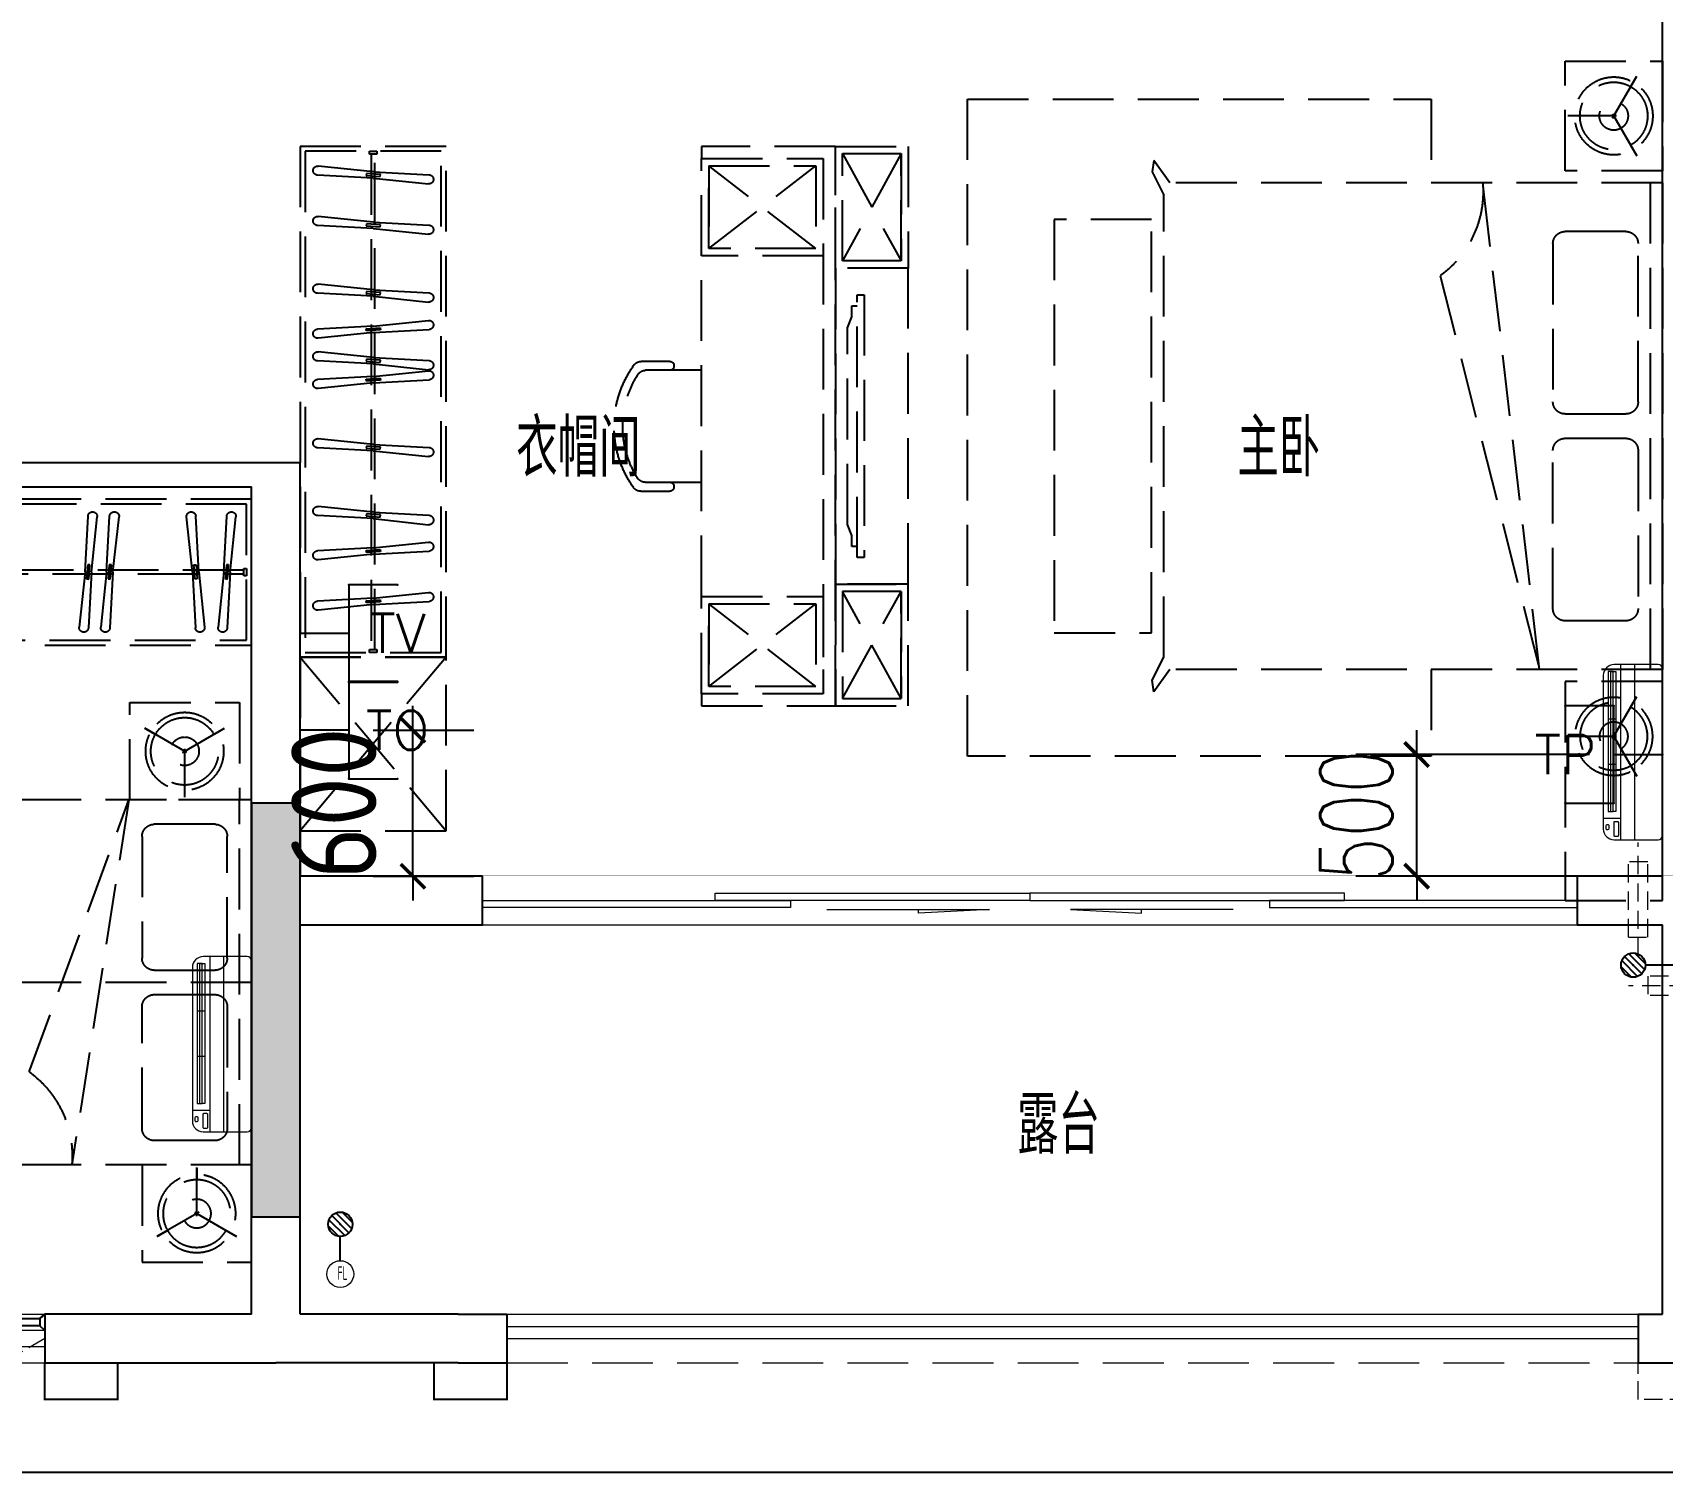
# Model space of a CAD drawing. Extents: x 3753737 to 4713801, y -857380 to 24339.
# Drawn here: x 4677149 to 4683849, y -768810 to -762892 of the extents above; entities that cross this region are included whole.
import ezdxf
from ezdxf.enums import TextEntityAlignment as Align

# ---------------------------------------------------------------- set-up
doc = ezdxf.new("R2010")
doc.units = 0
doc.header["$LTSCALE"] = 1000
doc.header["$MEASUREMENT"] = 0
for name, pattern in [('A户型$0$DASH', [0.35, 0.25, -0.1]), ('DASH', [0.35, 0.25, -0.1]), ('HIDDEN', [0.375, 0.25, -0.125])]:
    doc.linetypes.add(name, pattern=pattern)
doc.layers.get('0').update_dxf_attribs({"linetype": 'CONTINUOUS'})
doc.layers.get('Defpoints').update_dxf_attribs({"linetype": 'CONTINUOUS'})
for name, color, linetype in [('!!电气', 1, 'CONTINUOUS'), ('3-栏杆1', 252, 'CONTINUOUS'), ('5fur', 175, 'CONTINUOUS'), ('COLU', 7, 'CONTINUOUS'), ('EQUIP-通讯', 3, 'CONTINUOUS'), ('LVTRY', 252, 'CONTINUOUS'), ('S-砼墙填充', 251, 'CONTINUOUS'), ('VPIPE-凝结', 150, 'CONTINUOUS'), ('WALL', 252, 'CONTINUOUS'), ('看线', 185, 'CONTINUOUS')]:
    doc.layers.add(name, color=color, linetype=linetype)
for name, color, linetype, lineweight in [('PUB_TEXT', 7, 'CONTINUOUS', 20), ('VPIPE-废水', 31, 'TG_F', 18), ('WINDOW', 146, 'CONTINUOUS', 20), ('平面-栏杆', 56, 'CONTINUOUS', 15), ('平面-看线', 252, 'CONTINUOUS', 15), ('平面-空调室内机', 176, 'CONTINUOUS', 9), ('平面-空调预留孔', 252, 'CONTINUOUS', 15)]:
    doc.layers.add(name, color=color, linetype=linetype, lineweight=lineweight)
doc.styles.add('_TCH_DIM_T3', font='SIMPLEX.shx', dxfattribs={"width": 0.7058823529411765, "bigfont": 'GBCBIG.shx'})
doc.styles.add('_TEL_DIM', font='SIMPLEX', dxfattribs={"width": 0.8, "height": 3.5, "bigfont": 'HZTXT'})
doc.styles.get("Standard").update_dxf_attribs({"font": 'gbenor.shx', "bigfont": 'gbcbig.shx'})
doc.styles.add('TG_LINETYPE', font='SIMPLEX', dxfattribs={"width": 0.8, "height": 3, "bigfont": 'HZTXT'})
doc.linetypes.add('TG_F', pattern='A,2,-0.3,["F",TG_LINETYPE,S=0.1,R=0,X=-0.23,Y=-0.15],0', length=2.3)
doc.dimstyles.new('_TCH_ARCH&&100', dxfattribs={"dimtxt": 297.5, "dimasz": 100, "dimexe": 250, "dimexo": 300, "dimgap": 100, "dimtad": 1, "dimdec": 0, "dimzin": 0, "dimdsep": 46, "dimtxsty": '_TCH_DIM_T3', "dimblk": 'ARCHTICK', "dimcen": 0.09, "dimclrt": 7, "dimazin": 2, "dimtfac": 1, "dimtdec": 0, "dimtix": 1, "dimtmove": 2, "dimatfit": 3, "dimfxl": 1, "dimtolj": 1, "dimtzin": 0, "dimarcsym": 0})
doc.dimstyles.get("Standard").update_dxf_attribs({"dimscale": 100, "dimtxt": 3.5, "dimasz": 1, "dimexe": 2.5, "dimexo": 3, "dimgap": 1.5, "dimtad": 1, "dimdec": 0, "dimzin": 0, "dimdsep": 46, "dimtxsty": 'Standard', "dimblk": 'ARCHTICK', "dimcen": 0.09, "dimadec": 0, "dimazin": 0, "dimtfac": 1, "dimtdec": 0, "dimtix": 1, "dimtmove": 2, "dimatfit": 3, "dimfxl": 1, "dimtolj": 1, "dimtzin": 0, "dimarcsym": 0})

# ---------------------------------------------------------------- blocks, each defined once
blk = doc.blocks.new('dfgdfgsf')
at = {"layer": '5fur', "color": 252, "linetype": 'A户型$0$DASH'}
for p, q in [((2079791.574986166, -1251962.197855677), (2079391.574986166, -1251962.197855677)), ((2079391.574986166, -1251962.197855677), (2079391.574986166, -1252412.198233496)), ((2079791.574986166, -1252412.198233496), (2079791.574986166, -1251962.197855677)), ((2079596.914297045, -1252196.446191215), (2079497.06584026, -1252023.503591006)), ((2079522.163945114, -1252066.974783786), (2079497.06584026, -1252023.503591005)), ((2079596.914297045, -1252177.950275777), (2079497.06584026, -1252350.892875987)), ((2079580.896364409, -1252187.198233496), (2079780.59327798, -1252187.198233496)), ((2079730.397068272, -1252187.198233496), (2079780.59327798, -1252187.198233496)), ((2079522.163945113, -1252307.421683206), (2079497.06584026, -1252350.892875986)), ((2082791.57267557, -1252312.190617714), (2083341.57267557, -1252312.190617714)), ((2082791.57267557, -1254612.205849276), (2082791.57267557, -1252312.190617714)), ((2083341.57267557, -1252362.190617714), (2082841.57267557, -1252362.190617714)), ((2082841.57267557, -1252362.190617714), (2082841.57267557, -1254562.205849276)), ((2083341.57267557, -1252312.190617714), (2083341.57267557, -1252362.190617714)), ((2084706.563396991, -1252332.190617714), (2084676.563396991, -1252332.190617714)), ((2084676.563396991, -1252332.190617714), (2084676.563396991, -1252344.190617714)), ((2084676.563396991, -1252344.190617714), (2084706.563396991, -1252344.190617714)), ((2084699.063396991, -1252344.190617714), (2084699.06339699, -1254380.205847252)), ((2084706.563396991, -1252344.190617714), (2084706.563396991, -1252332.190617714)), ((2079391.574986166, -1252412.198233496), (2079791.574986166, -1252412.198233496)), ((2081416.409893243, -1252462.198233495), (2081481.916831707, -1252370.539244226)), ((2081416.409893243, -1252462.198233495), (2081481.916831707, -1252370.539244226)), ((2081489.156058949, -1252417.568189937), (2081441.574986167, -1252512.677710922)), ((2081489.156058949, -1252417.568189937), (2081441.574986167, -1252512.677710922)), ((2081481.916831707, -1252370.539244226), (2081489.156058949, -1252417.568189937)), ((2081481.916831707, -1252370.539244226), (2081489.156058949, -1252417.568189937)), ((2084690.023889797, -1252416.895051592), (2084461.077751995, -1252429.146158847)), ((2084690.023889797, -1252416.895051592), (2084918.057481751, -1252393.081093844)), ((2084692.077145038, -1252442.911808392), (2084921.023282839, -1252430.660701137)), ((2079391.574986167, -1252462.198233495), (2081416.409893243, -1252462.198233495)), ((2079391.574986167, -1252462.198233494), (2079391.574986167, -1254462.198233495)), ((2079391.574986167, -1252462.198233495), (2081416.409893243, -1252462.198233495)), ((2079441.574986167, -1252462.198233494), (2079441.574986167, -1254462.198233495)), ((2079896.268506756, -1254462.198233495), (2080130.248399078, -1252462.198233495)), ((2084692.077145038, -1252442.911808392), (2084464.043553083, -1252466.725766141)), ((2081441.574986167, -1254411.718756068), (2081441.574986167, -1252512.677710922)), ((2081441.574986167, -1254411.718756068), (2081441.574986167, -1252512.677710922)), ((2084690.023889797, -1252623.725833804), (2084461.077751995, -1252635.97694106)), ((2084690.023889797, -1252623.725833804), (2084918.057481751, -1252599.911876056)), ((2084692.077145038, -1252649.742590605), (2084464.043553083, -1252673.556548353)), ((2084692.077145038, -1252649.742590605), (2084921.023282839, -1252637.491483349)), ((2083341.57267557, -1254162.205849277), (2083341.57267557, -1252762.190617714)), ((2080305.009175737, -1252844.22595617), (2079896.268506756, -1254462.198233495)), ((2084690.023889797, -1252902.511005263), (2084918.057481751, -1252878.697047515)), ((2084690.023889797, -1252902.511005263), (2084461.077751995, -1252914.762112519)), ((2084691.970106725, -1252928.527452378), (2084463.93651477, -1252952.341410126)), ((2084692.077145038, -1252928.527762064), (2084921.023282839, -1252916.276654808)), ((2084692.077145038, -1253051.219755511), (2084464.043553083, -1253027.405797763)), ((2084690.023889797, -1253077.236512312), (2084461.077751995, -1253064.985405056)), ((2084690.023889797, -1253077.236512312), (2084918.057481751, -1253101.05047006)), ((2084692.077145038, -1253051.219755511), (2084921.023282839, -1253063.470862767)), ((2084690.023889797, -1253180.597609378), (2084918.057481751, -1253156.78365163)), ((2083341.57267557, -1253232.668798745), (2083571.757388253, -1253232.668798745)), ((2083455.133996689, -1253212.428798745), (2083455.133996689, -1253216.108798745)), ((2083471.693996689, -1253195.868798745), (2083589.765732341, -1253195.868798745)), ((2084690.023889797, -1253180.597609378), (2084461.077751995, -1253192.848716634)), ((2084692.077145038, -1253206.614366179), (2084464.043553083, -1253230.428323927)), ((2084692.077145038, -1253258.050537724), (2084464.043553083, -1253234.236579976)), ((2084692.077145038, -1253206.614366179), (2084921.023282839, -1253194.363258923)), ((2084690.023889797, -1253284.067294524), (2084461.077751995, -1253271.816187269)), ((2084690.023889797, -1253284.067294524), (2084918.057481751, -1253307.881252272)), ((2084692.077145038, -1253258.050537724), (2084921.023282839, -1253270.301644979)), ((2084690.023889797, -1253537.44362119), (2084461.077751995, -1253549.694728446)), ((2084692.077145038, -1253563.460377991), (2084464.043553083, -1253587.274335739)), ((2084690.023889797, -1253537.44362119), (2084917.583450399, -1253513.679167388)), ((2084692.077145038, -1253563.460377991), (2084921.023282839, -1253551.209270735)), ((2083573.720473101, -1253692.668798745), (2083341.57267557, -1253692.668798745)), ((2083455.133996689, -1253709.228798745), (2083455.133996689, -1253712.908798745)), ((2083591.613763072, -1253729.978880583), (2083471.693996689, -1253729.978880583)), ((2084690.023889797, -1253816.228792649), (2084461.077751995, -1253828.479899905)), ((2084690.023889797, -1253816.228792649), (2084918.057481751, -1253792.414834901)), ((2084692.077145038, -1253842.24554945), (2084921.023282839, -1253829.994442194)), ((2085279.320059724, -1254062.702910487), (2085255.506101976, -1253834.669318532)), ((2085305.336816525, -1254060.649655245), (2085293.085709269, -1253831.703517444)), ((2085408.697913592, -1254060.649655245), (2085420.949020847, -1253831.703517444)), ((2085434.714670392, -1254062.702910487), (2085458.52862814, -1253834.669318532)), ((2085761.529177789, -1254062.596194317), (2085735.720930516, -1253834.669318532)), ((2085787.551645065, -1254060.649655245), (2085775.300537809, -1253831.703517444)), ((2085850.034887904, -1254062.702910487), (2085826.220930156, -1253834.669318532)), ((2085876.051644705, -1254060.649655245), (2085863.800537449, -1253831.703517444)), ((2084691.970428869, -1253842.251259925), (2084464.043553083, -1253868.059507198)), ((2084692.077145038, -1253962.23498511), (2084464.043553083, -1253938.421027362)), ((2084692.077145038, -1253962.23498511), (2084921.023282839, -1253974.486092366)), ((2084690.023889797, -1253988.251741911), (2084461.077751995, -1253976.000634655)), ((2084690.023889797, -1253988.251741911), (2084918.057481751, -1254012.065699659)), ((2085223.574590463, -1254047.189162439), (2085211.574590463, -1254047.189162439)), ((2085211.574590463, -1254047.189162439), (2085211.574590463, -1254077.189162439)), ((2085211.574590463, -1254077.189162439), (2085223.574590463, -1254077.189162439)), ((2085223.574590463, -1254077.189162439), (2085223.574590463, -1254047.189162439)), ((2087059.574593433, -1254069.689162439), (2085223.574590463, -1254069.689162439)), ((2085279.320059724, -1254062.702910487), (2085291.57116698, -1254291.649048288)), ((2085305.336327052, -1254060.640508084), (2085329.144762263, -1254288.683721677)), ((2085408.697913592, -1254060.649655245), (2085384.883955844, -1254288.6832472)), ((2085434.714670392, -1254062.702910487), (2085422.463563137, -1254291.649048288)), ((2085761.534888264, -1254062.702910487), (2085773.78599552, -1254291.649048288)), ((2085787.551645065, -1254060.649655245), (2085811.365602813, -1254288.6832472)), ((2085850.034887904, -1254062.702910487), (2085862.28599516, -1254291.649048288)), ((2085876.051644705, -1254060.649655245), (2085899.865602453, -1254288.6832472)), ((2084692.077145038, -1254169.065767323), (2084464.043553083, -1254145.251809575)), ((2084692.077145038, -1254169.065767323), (2084921.023282839, -1254181.316874578)), ((2084690.023889797, -1254195.082524123), (2084461.077751995, -1254182.831416868)), ((2084690.023889797, -1254195.082524123), (2084918.057481751, -1254218.896481871)), ((2081489.156058949, -1254506.828277053), (2081441.574986167, -1254411.718756068)), ((2081489.156058949, -1254506.828277053), (2081441.574986167, -1254411.718756068)), ((2084391.563396981, -1254412.205847252), (2084991.564100249, -1255125.051658737)), ((2084391.565238085, -1255125.051658737), (2084391.563396981, -1254412.205847252)), ((2084991.563396992, -1254412.205847252), (2084391.565238085, -1255125.051658737)), ((2084391.565238083, -1254412.205847252), (2084991.564100248, -1254412.205847252)), ((2084706.56339699, -1254380.205847252), (2084676.56339699, -1254380.205847252)), ((2084676.56339699, -1254380.205847252), (2084676.56339699, -1254392.205847252)), ((2084676.56339699, -1254392.205847252), (2084706.56339699, -1254392.205847252)), ((2084706.56339699, -1254392.205847252), (2084706.56339699, -1254380.205847252)), ((2084991.563396992, -1254412.205847252), (2084991.564100249, -1255125.051658737)), ((2079391.574986167, -1254462.198233495), (2081416.409893243, -1254462.198233495)), ((2081416.409893243, -1254462.198233495), (2081481.916831707, -1254553.857222764)), ((2081416.409893243, -1254462.198233495), (2081481.916831707, -1254553.857222764)), ((2081481.916831707, -1254553.857222764), (2081489.156058949, -1254506.828277053)), ((2081481.916831707, -1254553.857222764), (2081489.156058949, -1254506.828277053)), ((2079391.574986166, -1254512.198233494), (2079791.574986166, -1254512.198233494)), ((2079391.574986166, -1255412.198989133), (2079391.574986166, -1254512.198233494)), ((2079596.914297045, -1254746.446191213), (2079497.06584026, -1254573.503591003)), ((2079522.163945113, -1254616.974783784), (2079497.06584026, -1254573.503591004)), ((2079791.574986166, -1254512.198233494), (2079791.574986166, -1255412.198989133)), ((2082841.57267557, -1254562.205849276), (2083341.57267557, -1254562.205849276)), ((2083341.57267557, -1254562.205849276), (2083341.57267557, -1254612.205849276)), ((2083341.57267557, -1254612.205849276), (2082791.57267557, -1254612.205849276)), ((2085241.466386358, -1254598.492976889), (2085241.466386358, -1254998.492976889)), ((2085691.466386358, -1254598.492976889), (2085241.466386358, -1254598.492976889)), ((2085691.466386358, -1254998.492976889), (2085691.466386358, -1254598.492976889)), ((2085475.714344077, -1254803.832287767), (2085302.771743867, -1254703.983830982)), ((2085457.218428639, -1254803.832287767), (2085630.161028848, -1254703.983830982)), ((2079596.914297045, -1254727.950275775), (2079497.06584026, -1254900.892875984)), ((2079580.896364409, -1254737.198233494), (2079780.59327798, -1254737.198233494)), ((2079730.397068272, -1254737.198233494), (2079780.59327798, -1254737.198233494)), ((2085466.466386358, -1254787.814355132), (2085466.466386358, -1254987.511268702)), ((2079522.163945114, -1254857.421683204), (2079497.06584026, -1254900.892875985)), ((2085191.564099533, -1254998.492976889), (2087216.39900661, -1254998.492976889)), ((2085191.564099533, -1256498.49297689), (2085191.564099533, -1254998.492976889)), ((2085241.466386358, -1254998.492976889), (2085691.466386358, -1254998.492976889)), ((2085241.564099533, -1256498.49297689), (2085241.564099533, -1254998.492976889)), ((2086104.998289104, -1256116.465254213), (2085696.257620123, -1254998.492976889)), ((2085696.257620123, -1254998.492976889), (2085930.237512444, -1256498.492976889)), ((2084991.564100249, -1255125.051658737), (2084391.565238085, -1255125.051658737)), ((2079791.574986166, -1255412.198989133), (2079391.574986166, -1255412.198989133)), ((2085191.564099533, -1255748.49297689), (2088191.564294286, -1255748.49297689)), ((2085191.564099533, -1256898.49297689), (2085191.564099533, -1256498.49297689)), ((2085191.564099533, -1256498.49297689), (2085641.564099533, -1256498.49297689)), ((2085191.564099533, -1256498.492976889), (2087216.39900661, -1256498.492976888)), ((2085191.564099533, -1256498.492976889), (2087216.39900661, -1256498.492976888)), ((2085416.564099533, -1256709.171598647), (2085416.564099533, -1256509.474685076)), ((2085641.564099533, -1256498.49297689), (2085641.564099533, -1256898.49297689)), ((2085425.812057252, -1256693.153666011), (2085252.869457043, -1256793.002122797)), ((2085407.316141815, -1256693.153666011), (2085580.258742023, -1256793.002122796)), ((2085641.564099533, -1256898.49297689), (2085191.564099533, -1256898.49297689))]:
    blk.add_line(p, q, dxfattribs=at)
at = {"layer": '5fur', "color": 252, "linetype": 'A户型$0$DASH', "extrusion": (-0.677281067979516, 0.735724374311825, 0)}
for p, q in [((2082673.296959631, -1252922.198110866), (2082673.296570906, -1254002.198110866)), ((2082701.879161752, -1252922.19817148), (2082673.296959631, -1252922.198110866)), ((2082701.87877346, -1254002.198171266), (2082701.879161752, -1252922.19817148)), ((2082723.472862098, -1252967.4470765), (2082701.879096383, -1252967.447039566)), ((2082723.472797589, -1253012.69594571), (2082723.472862098, -1252967.4470765)), ((2082741.572280606, -1253057.944839785), (2082723.472797589, -1253012.69594571)), ((2082741.572280641, -1253866.451627205), (2082741.572280606, -1253057.944839785)), ((2082723.472668614, -1253911.700470575), (2082741.572280641, -1253866.451627205)), ((2082701.878837969, -1253956.949301839), (2082723.472603684, -1253956.949339139)), ((2082723.472603684, -1253956.949339139), (2082723.472668614, -1253911.700470575)), ((2082673.296570906, -1254002.198110866), (2082701.87877346, -1254002.198171266))]:
    blk.add_line(p, q, dxfattribs=at)
at = {"layer": '5fur', "color": 252, "linetype": 'A户型$0$DASH'}
for points in [[(2080342.086450996, -1254462.198233495), (2080342.086450996, -1254818.074825129), (2082247.586450996, -1254818.074825129), (2082247.586450996, -1252118.074825129), (2080342.086450996, -1252118.074825129), (2080342.086450996, -1252462.198233495)], [(2082761.57267557, -1252342.190617714), (2082521.57267557, -1252783.230337468), (2082521.57267557, -1252342.190617714), (2082761.57267557, -1252783.230337468)], [(2084684.063397006, -1254380.205847252), (2084684.063397006, -1252344.190617714)], [(2082871.57267557, -1252732.190617714), (2083311.57267557, -1252392.190617714), (2083311.57267557, -1252732.190617714), (2082871.57267557, -1252392.190617714)], [(2085223.574590463, -1254054.689162455), (2087059.574593433, -1254054.689162455)], [(2082761.57267557, -1254582.205849276), (2082521.57267557, -1254141.166129522), (2082521.57267557, -1254582.205849276), (2082761.57267557, -1254141.166129522)], [(2082871.57267557, -1254532.205849276), (2083311.57267557, -1254192.205849277), (2083311.57267557, -1254532.205849276), (2082871.57267557, -1254192.205849276)]]:
    blk.add_lwpolyline(points, dxfattribs=at)
for points in [[(2082791.57267557, -1252312.190617714), (2082491.57267557, -1252312.190617714), (2082491.57267557, -1252813.230337468), (2082791.57267557, -1252813.230337468)], [(2082761.57267557, -1252342.190617714), (2082521.57267557, -1252342.190617714), (2082521.57267557, -1252783.230337468), (2082761.57267557, -1252783.230337468)], [(2082841.57267557, -1252762.190617714), (2083341.57267557, -1252762.190617714), (2083341.57267557, -1252362.190617714), (2082841.57267557, -1252362.190617714)], [(2084991.563396999, -1254412.205847252), (2084391.563396981, -1254412.205847252), (2084391.563396981, -1252312.190617714), (2084991.563396999, -1252312.190617714)], [(2084971.563396999, -1254392.205847252), (2084411.563396981, -1254392.205847252), (2084411.563396981, -1252332.190617714), (2084971.563396999, -1252332.190617714)], [(2082871.57267557, -1252732.190617714), (2083311.57267557, -1252732.190617714), (2083311.57267557, -1252392.190617714), (2082871.57267557, -1252392.190617714)], [(2084719.987199037, -1252431.991218142), (2084662.141689634, -1252436.556414191), (2084661.457274832, -1252427.884207683), (2084719.302784235, -1252423.319011634)], [(2081491.574986167, -1254311.718756068), (2081491.574986167, -1252612.677710922), (2081891.574986167, -1252612.677710922), (2081891.574986167, -1254311.718756068)], [(2084719.987199037, -1252638.822000355), (2084662.141689634, -1252643.387196403), (2084661.457274832, -1252634.714989895), (2084719.302784235, -1252630.149793847)], [(2082791.572280623, -1252813.230337468), (2082791.572280623, -1254111.166129522), (2082491.572675564, -1254111.166129522), (2082491.572675564, -1252813.230337468)], [(2084719.987199037, -1252917.607171813), (2084662.141689634, -1252922.172367863), (2084661.457274832, -1252913.500161355), (2084719.302784235, -1252908.934965306)], [(2084719.987199037, -1253062.140345762), (2084662.141689634, -1253057.575149712), (2084661.457274832, -1253066.24735622), (2084719.302784235, -1253070.812552269)], [(2084719.987199037, -1253195.693775929), (2084662.141689634, -1253200.258971978), (2084661.457274832, -1253191.58676547), (2084719.302784235, -1253187.021569421)], [(2084719.987199037, -1253268.971127974), (2084662.141689634, -1253264.405931924), (2084661.457274832, -1253273.078138432), (2084719.302784235, -1253277.643334482)], [(2084719.987199036, -1253552.539787741), (2084662.141689634, -1253557.104983789), (2084661.457274832, -1253548.432777281), (2084719.302784234, -1253543.867581233)], [(2085191.574590463, -1254362.189162448), (2085191.574590463, -1253762.18916243), (2087091.574593433, -1253762.18916243), (2087091.574593433, -1254362.189162448)], [(2084719.987199036, -1253831.324959199), (2084662.141689634, -1253835.890155249), (2084661.457274832, -1253827.217948741), (2084719.302784234, -1253822.652752692)], [(2085211.574590463, -1254342.189162448), (2085211.574590463, -1253782.18916243), (2087071.574593433, -1253782.18916243), (2087071.574593433, -1254342.189162448)], [(2084719.987199036, -1253973.155575361), (2084662.141689634, -1253968.590379311), (2084661.457274832, -1253977.262585819), (2084719.302784234, -1253981.827781868)], [(2085290.240649974, -1254090.612964485), (2085285.675453925, -1254032.767455083), (2085294.347660433, -1254032.083040281), (2085298.912856482, -1254089.928549683)], [(2085423.794080142, -1254090.612964485), (2085428.359276191, -1254032.767455083), (2085419.687069683, -1254032.083040281), (2085415.121873634, -1254089.928549683)], [(2085772.455478515, -1254090.612964485), (2085767.890282466, -1254032.767455083), (2085776.562488974, -1254032.083040281), (2085781.127685022, -1254089.928549683)], [(2085860.955478155, -1254090.612964485), (2085856.390282105, -1254032.767455083), (2085865.062488613, -1254032.083040281), (2085869.627684662, -1254089.928549683)], [(2082791.57267557, -1254612.205849276), (2082491.57267557, -1254612.205849276), (2082491.57267557, -1254111.166129522), (2082791.57267557, -1254111.166129522)], [(2082761.57267557, -1254582.205849276), (2082521.57267557, -1254582.205849276), (2082521.57267557, -1254141.166129522), (2082761.57267557, -1254141.166129522)], [(2082841.57267557, -1254562.205849276), (2083341.57267557, -1254562.205849276), (2083341.57267557, -1254162.205849277), (2082841.57267557, -1254162.205849276)], [(2082871.57267557, -1254532.205849276), (2083311.57267557, -1254532.205849276), (2083311.57267557, -1254192.205849277), (2082871.57267557, -1254192.205849276)], [(2084719.987199036, -1254179.986357573), (2084662.141689634, -1254175.421161524), (2084661.457274832, -1254184.093368032), (2084719.302784234, -1254188.658564081)]]:
    blk.add_lwpolyline(points, close=True, dxfattribs=at)
for points in [[(2079541.574986167, -1252662.198233496), (2079791.574986167, -1252662.198233496, -0.4142135623731003), (2079841.574986167, -1252712.198233496), (2079841.574986167, -1253362.198233495, -0.4142135623730904), (2079791.574986167, -1253412.198233495), (2079541.574986167, -1253412.198233495, -0.4142135623730999), (2079491.574986167, -1253362.198233495), (2079491.574986167, -1252712.198233496, -0.4142135623730897)], [(2079541.574986167, -1254262.198233494), (2079791.574986167, -1254262.198233494, 0.4142135623731003), (2079841.574986167, -1254212.198233494), (2079841.574986167, -1253562.198233495, 0.4142135623730904), (2079791.574986167, -1253512.198233495), (2079541.574986167, -1253512.198233495, 0.4142135623730999), (2079491.574986167, -1253562.198233495), (2079491.574986167, -1254212.198233494, 0.4142135623730897)], [(2085341.564099533, -1255098.49297689), (2085591.564099533, -1255098.49297689, -0.4142135623731003), (2085641.564099533, -1255148.49297689), (2085641.564099533, -1255648.492976889, -0.4142135623730904), (2085591.564099533, -1255698.492976889), (2085341.564099533, -1255698.492976889, -0.4142135623730999), (2085291.564099533, -1255648.492976889), (2085291.564099533, -1255148.49297689, -0.4142135623730897)], [(2085341.564099533, -1256398.492976889), (2085591.564099533, -1256398.492976889, 0.4142135623731003), (2085641.564099533, -1256348.492976889), (2085641.564099533, -1255848.492976889, 0.4142135623730904), (2085591.564099533, -1255798.492976889), (2085341.564099533, -1255798.492976889, 0.4142135623730999), (2085291.564099533, -1255848.492976889), (2085291.564099533, -1256348.492976889, 0.4142135623730897)]]:
    blk.add_lwpolyline(points, format="xyb", close=True, dxfattribs=at)
for points, const_width in [([(2085346.242936648, -1254729.081935836), (2085302.771743868, -1254703.983830982)], 8.88888888888889), ([(2085586.689836067, -1254729.081935836), (2085630.161028848, -1254703.983830982)], 8.888888888888888), ([(2085466.466386358, -1254937.315058994), (2085466.466386358, -1254987.511268702)], 8.88888888888889), ([(2085416.564099533, -1256559.670894784), (2085416.564099533, -1256509.474685076)], 8.88888888888889), ([(2085296.340649824, -1256767.904017943), (2085252.869457043, -1256793.002122797)], 8.88888888888889), ([(2085536.787549243, -1256767.904017942), (2085580.258742024, -1256793.002122796)], 8.888888888888888)]:
    blk.add_lwpolyline(points, dxfattribs=dict(at, const_width=const_width))
for centre, radius, start, end in [((2084462.560652539, -1252447.935962493), 18.84219772992773, 94.51245805934718, 274.5124580593472), ((2084919.540382296, -1252411.87089749), 18.84219772992773, 274.5124580593472, 94.51245805934718), ((2080556.619500525, -1252498.138845463), 427.8832127323753, 175.1816886111454, 233.9823072289474), ((2084919.540382296, -1252618.701679702), 18.84219772992773, 274.5124580593472, 94.51245805934718), ((2084462.560652539, -1252654.766744706), 18.84219772992773, 94.51245805934718, 274.5124580593472), ((2084919.540382296, -1252897.486851162), 18.84219772992773, 274.5124580593472, 94.51245805934718), ((2084462.453614226, -1252933.55160648), 18.84219772992773, 94.51245805934718, 274.5124580593472), ((2084462.560652539, -1253046.195601409), 18.84219772992773, 85.48754194065283, 265.4875419406528), ((2084919.540382296, -1253082.260666413), 18.84219772992773, 265.4875419406528, 85.48754194065283), ((2084919.540382296, -1253175.573455277), 18.84219772992773, 274.5124580593472, 94.51245805934718), ((2083471.693996689, -1253212.428798745), 16.56, 90, 180), ((2083471.693996689, -1253216.108798745), 16.56, 180, 270), ((2083571.757388253, -1253269.468798745), 36.8, 32.52336364231755, 90), ((2083589.765732341, -1253232.668798745), 36.8, 35.59956077985562, 90), ((2083266.325493629, -1253464.225516073), 434.5839883125198, 324.8602936227343, 35.59956077985562), ((2084462.560652539, -1253211.63852028), 18.84219772992773, 94.51245805934718, 274.5124580593472), ((2084462.560652539, -1253253.026383623), 18.84219772992773, 85.48754194065283, 265.4875419406528), ((2083266.325493629, -1253464.225516073), 399.0413852635766, 328.0588077334354, 32.52336364231755), ((2084919.540382296, -1253289.091448626), 18.84219772992773, 265.4875419406528, 85.48754194065283), ((2084462.560652539, -1253568.484532092), 18.84219772992773, 94.51245805934718, 274.5124580593472), ((2084919.540382296, -1253532.419467088), 18.84219772992773, 274.5124580593472, 94.51245805934718), ((2083471.693996689, -1253709.228798745), 16.56, 90, 180), ((2083573.720473101, -1253655.868798745), 36.8, 270, 328.0588077334354), ((2083472.597857911, -1253712.534407168), 17.46787387877194, 181.228123127384, 267.0339509360311), ((2083591.613763072, -1253693.178880583), 36.8, 270, 324.8602936227343), ((2084463.47545859, -1253848.19813157), 19.86347544868245, 96.93304115633904, 271.6375109857768), ((2084919.540382296, -1253811.204638548), 18.84219772992773, 274.5124580593472, 94.51245805934718), ((2085274.295905622, -1253833.186417988), 18.84219772992773, 4.512458059346774, 184.5124580593468), ((2085439.738824493, -1253833.186417988), 18.84219772992773, 355.4875419406524, 175.4875419406532), ((2085755.582306145, -1253834.101224039), 19.86347544868245, 6.933041156339381, 181.637510985777), ((2085845.010733803, -1253833.186417988), 18.84219772992773, 4.512458059346774, 184.5124580593468), ((2084462.560652539, -1253957.210831008), 18.84219772992773, 85.48754194065283, 265.4875419406528), ((2084919.540382296, -1253993.275896012), 18.84219772992773, 265.4875419406528, 85.48754194065283), ((2084462.560652539, -1254164.041613222), 18.84219772992773, 85.48754194065283, 265.4875419406528), ((2084919.540382296, -1254200.106678225), 18.84219772992773, 265.4875419406528, 85.48754194065283), ((2085310.360970626, -1254290.166147745), 18.84219772992773, 184.5124580593468, 4.512458059346774), ((2085403.67375949, -1254290.166147745), 18.84219772992773, 175.4875419406532, 355.4875419406524), ((2085792.575799167, -1254290.166147745), 18.84219772992773, 184.5124580593468, 4.512458059346774), ((2085881.075798807, -1254290.166147745), 18.84219772992773, 184.5124580593468, 4.512458059346774), ((2086356.608613892, -1256462.552364921), 427.8832127323753, 126.0176927710526, 184.8183113888535)]:
    blk.add_arc(centre, radius, start, end, dxfattribs=at)
at = {"layer": '5fur', "color": 252, "linetype": 'A户型$0$DASH', "extrusion": (0, 0, -1)}
for centre, major_axis, ratio, start_param, end_param in [((2079591.574986166, -1252187.198233496), (-113.2638872716998, 113.2638872716998), 0.9999999999997511, 4.712388980384682, 10.99557428756427), ((2079591.574986166, -1252187.198233496), (-98.16203563551878, 98.16203563551878), 0.999999999998388, 4.712388980384681, 10.99557428756427), ((2079591.574986166, -1252187.198233496), (-41.53009199966709, 41.5300919996671), 0.9999999999975253, 4.71238898038469, 10.99557428756428), ((2085466.466386358, -1254798.492976889), (113.2638872716998, 113.2638872716998), 0.9999999999997511, 4.712388980384682, 10.99557428756427), ((2085466.466386358, -1254798.492976889), (98.16203563551878, 98.16203563551878), 0.999999999998388, 4.712388980384681, 10.99557428756427), ((2085466.466386358, -1254798.492976889), (41.53009199966709, 41.53009199966709), 0.9999999999975253, 4.71238898038469, 10.99557428756428)]:
    blk.add_ellipse(centre, major_axis=major_axis, ratio=ratio, start_param=start_param, end_param=end_param, dxfattribs=at)
at = {"layer": '5fur', "color": 252, "linetype": 'A户型$0$DASH'}
for centre, major_axis, ratio, start_param, end_param in [((2079591.574986166, -1254737.198233494), (-113.2638872716998, -113.2638872716998), 0.9999999999997511, 4.712388980384682, 10.99557428756427), ((2079591.574986166, -1254737.198233494), (-98.16203563551878, -98.16203563551878), 0.999999999998388, 4.712388980384681, 10.99557428756427), ((2079591.574986166, -1254737.198233494), (-41.53009199966709, -41.5300919996671), 0.9999999999975253, 4.71238898038469, 10.99557428756428), ((2085416.564099533, -1256698.49297689), (113.2638872716998, -113.2638872716998), 0.9999999999997511, 4.712388980384682, 10.99557428756427), ((2085416.564099533, -1256698.49297689), (98.16203563551876, -98.16203563551879), 0.999999999998388, 4.712388980384681, 10.99557428756427), ((2085416.564099533, -1256698.49297689), (41.53009199966708, -41.53009199966709), 0.9999999999975253, 4.71238898038469, 10.99557428756428)]:
    blk.add_ellipse(centre, major_axis=major_axis, ratio=ratio, start_param=start_param, end_param=end_param, dxfattribs=at)
blk = doc.blocks.new('$lvtry$00000171')
for p, q in [((-74.24621202462731, 10.60660171788186), (-10.60660171788186, 74.24621202462731)), ((-69.81875867368217, -27.39235180270043), (27.39235180242758, 69.81875867368217)), ((-53.03300858900184, -53.03300858886359), (53.03300858900184, 53.03300858886359)), ((-27.39235180242758, -69.81875867368217), (69.81875867368217, 27.39235180270043)), ((10.60660171788186, -74.24621202462731), (74.24621202462731, -10.60660171788186))]:
    blk.add_line(p, q)
blk.add_circle((0, 0), 75)
blk.add_point((0, 0))
blk = doc.blocks.new('A$C001338C2')
at = {"color": 8}
for p, q in [((844.9999883423079, 303.6000072514144), (54.99998834231155, 303.6000543390692)), ((109.0525457565491, 214.7673082745569), (109.0525510513944, 303.6000511174025)), ((-1.49359439092e-05, 248.6000576173246), (-2.84423585981e-05, 22.0000576172315)), ((899.9999715576414, 22.00000397306576), (899.9999850640525, 248.6000039731589)), ((21.99997024633922, 5.63059293199e-05), (877.9999702463392, 5.2843679441e-06))]:
    blk.add_line(p, q, dxfattribs=at)
at = {"color": 8, "lineweight": 5}
for p, q in [((864.5756734352908, 278.6904651548975), (144.4768629888749, 278.6905080761171)), ((144.4768629888749, 278.6905080761171), (144.4768622188567, 265.7722729386405)), ((387.0097734353949, 278.6904936200444), (144.4768629888749, 278.6905080761171)), ((144.4768629888749, 278.6905080761171), (144.4768614488676, 252.8539829386973)), ((144.4768622188567, 265.7722729386405), (864.5756726653053, 265.772230017421)), ((144.4768606789075, 239.9356929386377), (144.4768614488676, 252.8539829386973)), ((144.4768614488676, 252.8539829386973), (864.5756718953162, 252.8539400174777)), ((387.0097711254275, 239.935678482565), (387.0097734353949, 278.6904936200444)), ((864.5756734352908, 278.6904651548975), (622.0427234354138, 278.6904796109884)), ((622.0427234354138, 278.6904796109884), (622.04272112545, 239.935664473509)), ((864.5756718953162, 252.8539400174777), (864.5756734352908, 278.6904651548975)), ((864.5756726653053, 265.772230017421), (864.5756711253525, 239.9356500174181)), ((899.9999830474662, 214.7672611304297), (-1.69525337697e-05, 214.7673147745954)), ((864.5756711253525, 239.9356500174181), (144.4768606789075, 239.9356929386377)), ((622.04272112545, 239.935664473509), (387.0097711254275, 239.935678482565)), ((899.9999787804518, 143.1781611304468), (-2.12195482163e-05, 143.1782147746126))]:
    blk.add_line(p, q, dxfattribs=at)
at = {"color": 8}
for points in [[(73.08482630450817, 275.0144977724194), (56.77886350143308, 275.0144987443309, -0.414213562373095), (51.27886382925863, 280.5144990721565), (51.27886400034913, 283.3844664433818, -0.414213562373095), (56.77886432817468, 288.8844661155563), (73.08482713124977, 288.8844651436448, -0.4142135623732024), (78.58482680342422, 283.3844648158192), (78.58482663233372, 280.5144974445939, -0.414213562373095)], [(89.24090579471158, 226.3562818807586), (22.19125331861505, 226.3562858772129, -0.414213562372504), (16.6912536464406, 231.8562862050385), (16.69125431894281, 243.1390318179401, -0.414213562373095), (22.19125464676836, 248.6390314901146), (89.24090712286488, 248.6390274936603, -0.414213562373095), (94.74090679503934, 243.1390271658347), (94.74090612253713, 231.8562815529331, -0.414213562373095)]]:
    blk.add_lwpolyline(points, format="xyb", close=True, dxfattribs=at)
for centre, radius, start, end in [((54.99998506405609, 248.6000543390692), 55.0000000000001, 89.99999658490542, 179.9999965849054), ((844.9999850640525, 248.6000072514144), 55.0000000000001, 359.9999965849054, 89.99999658490542), ((21.9999715576414, 22.00005630592932), 22.00000000000004, 179.9999965849054, 269.9999965849054), ((877.9999715576414, 22.00000528436794), 22.00000000000004, 269.9999965849054, 359.9999965849054)]:
    blk.add_arc(centre, radius, start, end, dxfattribs=at)
blk = doc.blocks.new('ASDFSD')
at = {"layer": '3-栏杆1', "color": 5}
for p, q in [((681762.5879415963, 334937.5442401596), (681742.3193111992, 334955.3318184742)), ((681742.3193111992, 334955.3318184742), (681762.5879414161, 334937.5442403179)), ((681762.5879414161, 334937.5442403179), (681762.5879414133, 334908.2619604596)), ((683322.0506670028, 334937.4781505512), (681762.5879414163, 334937.5226424761)), ((683322.0506668226, 334937.5442278689), (683342.3192972196, 334955.3318061834)), ((683342.3192972196, 334955.3318061834), (683322.0506670028, 334937.5442280272)), ((683322.0506670028, 334937.5442280272), (683322.0506670056, 334908.2619481689)), ((681742.3193347491, 334888.4150854239), (681762.5879414133, 334908.2619604596)), ((681762.5879414135, 334908.2403724216), (683322.0506670056, 334908.1959003614)), ((683322.0506670056, 334908.2619481689), (683342.3192736697, 334888.4150731332)), ((683342.3192736697, 334888.4150731332), (683322.0506670056, 334908.2619481689))]:
    blk.add_line(p, q, dxfattribs=at)
blk = doc.blocks.new('dongkong')
at = {"layer": '平面-空调预留孔', "color": 8, "linetype": 'HIDDEN', "ltscale": 0.3}
for p, q in [((-603796.0415180789, 210899.900060961), (-603796.0415180789, 210431.4859232727)), ((-603836.0415180789, 210820.9630630909), (-603836.0415180789, 210510.8096162414)), ((-603836.0415180789, 210820.9630630909), (-603756.0415180789, 210820.9630630909)), ((-603756.0415180789, 210820.9630630909), (-603756.0415180789, 210510.8096162414))]:
    blk.add_line(p, q, dxfattribs=at)
blk.add_lwpolyline([(-603756.0415180789, 210510.8096162414), (-603836.0415180789, 210510.8096162414)], dxfattribs=at)
blk = doc.blocks.new('GDGDGRD')
at = {"layer": 'S-砼墙填充'}
h = blk.add_hatch(color=252, dxfattribs=at)
h.dxf.hatch_style = 1
h.paths.add_polyline_path([(429816.568211176, 288315.3630931432), (429816.5682116579, 288565.3638601754), (429816.5682116579, 288765.3638601754), (429816.5682118596, 288515.3630931432), (429816.5682114563, 288815.3646272075), (430016.5682111122, 288815.3646272075), (430016.5682108584, 287115.363093024), (429816.5682111839, 287115.363093024)])
at = {"layer": 'COLU', "color": 252}
blk.add_lwpolyline([(429816.568211176, 288315.3630931432), (429816.5682116579, 288565.3638601754), (429816.5682116579, 288765.3638601754), (429816.5682118596, 288515.3630931432), (429816.5682114563, 288815.3646272075), (430016.5682111122, 288815.3646272075), (430016.5682108584, 287115.363093024), (429816.5682111839, 287115.363093024), (429816.568211176, 288315.3630931432)], close=True, dxfattribs=at)
blk = doc.blocks.new('$DorLib2D$00000138')
at = {"color": 0, "linetype": 'Continuous'}
for p, q in [((-0.2875000000003638, -2.13e-14), (-0.2875000000003638, 0.1537753792110692)), ((-0.2875000000003638, 0.1537753792110692), (0, 0.1537753792110692)), ((0, 0.1537753792110976), (0, 7.1e-15)), ((0.2875000000003638, 0.1537753792110692), (0, 0.1537753792110692)), ((0.2875000000003638, -2.13e-14), (0.2875000000003638, 0.1537753792110692)), ((-0.5, -0.139864741756405), (-0.5, -2.13e-14)), ((-0.5, -2.13e-14), (-0.21875, -2.13e-14)), ((0, -2.13e-14), (-0.2875000000003638, -2.13e-14)), ((-0.21875, -2.13e-14), (-0.21875, -0.139864741756405)), ((0, -2.13e-14), (0.2875000000003638, -2.13e-14)), ((0.21875, -2.13e-14), (0.21875, -0.139864741756405)), ((0.5, -2.13e-14), (0.21875, -2.13e-14)), ((0.5, -2.13e-14), (0.5, -0.194552241756405)), ((0.5, -0.139864741756405), (0.5, -2.13e-14)), ((-0.21875, -0.139864741756405), (-0.5, -0.139864741756405)), ((0.21875, -0.139864741756405), (0.5, -0.139864741756405)), ((-0.1856715078083653, -0.1859990653694013), (-0.0370241864184209, -0.1859990653694013)), ((-0.0370241864184209, -0.1859990653694013), (-0.101855674160106, -0.2582593850092678)), ((-0.101855674160106, -0.2582593850092678), (-0.101855674160106, -0.1859990653694013)), ((0.1856715078083653, -0.1859990653694013), (0.0370241864184209, -0.1859990653694013)), ((0.0370241864184209, -0.1859990653694013), (0.101855674160106, -0.2582593850092678)), ((0.101855674160106, -0.2582593850092678), (0.101855674160106, -0.1859990653694013))]:
    blk.add_line(p, q, dxfattribs=at)
blk = doc.blocks.new('$WINLIB2D$00000001')
at = {"color": 0}
for points in [[(-0.4999999999999964, 0.5000000000000142), (-0.4999999999999964, -0.4999999999999858)], [(-0.4999999999999964, 0.5000000000000142), (0.5000000000000036, 0.5000000000000142)], [(0.5000000000000036, -0.4999999999999858), (0.5000000000000036, 0.5000000000000142)], [(0.5000000000000036, 0.1666666666666714), (-0.4999999999999964, 0.1666666666666714)], [(0.5000000000000036, -0.1666666666666572), (-0.4999999999999964, -0.1666666666666572)], [(-0.4999999999999964, -0.4999999999999858), (0.5000000000000036, -0.4999999999999858)]]:
    blk.add_lwpolyline(points, dxfattribs=at)
blk = doc.blocks.new('A$C100F5A36')
at = {"color": 252, "const_width": 8}
for points in [[(51852.46589119546, -18982.40043916367), (51852.46589119546, -19132.40043916367), (51552.46589119546, -19132.40043916367), (51552.46589119174, -18982.39992546034)], [(53452.46589107998, -18982.4004392249), (53452.46589107998, -19132.4004392249), (53152.46589107998, -19132.4004392249), (53152.46589107625, -18982.39992552157)]]:
    blk.add_lwpolyline(points, dxfattribs=at)
at = {"layer": 'VPIPE-凝结', "color": 252, "ltscale": 0.1}
blk.add_line((58472.46349102724, -17347.39991877403), (58132.46589050163, -17347.39994902932), dxfattribs=at)
blk.add_lwpolyline([(52767.44823247986, -18562.39992477116), (52767.44823247986, -18462.39992477116)], dxfattribs=at)
at = {"layer": 'VPIPE-废水', "color": 252}
blk.add_circle((52767.44823247986, -18617.39992477116), 55, dxfattribs=at)
at = {"layer": 'WALL', "color": 252}
for p, q in [((58202.46589047409, -16982.39991757713), (58202.46589057155, -12682.39992487455)), ((50652.48835258492, -15282.39990990166), (52602.46589092154, -15282.39990986406)), ((52602.46589113015, -16982.39991768032), (52602.46589092154, -15282.39990986406)), ((50552.48835259769, -15382.39990990364), (52402.46589093375, -15382.39990986791)), ((52402.46589114238, -17082.39991769444), (52402.46589093375, -15382.39990986791)), ((53352.45447005331, -16982.39991766649), (52602.46589113015, -16982.39991768032)), ((53352.454470057, -17182.39991766651), (53352.45447005331, -16982.39991766649)), ((58202.46589047409, -16982.39991757713), (57852.46589066281, -16982.39991758357)), ((57852.46589066281, -16982.39991758357), (57852.4658906665, -17182.39991758359)), ((52402.44560750686, -18782.39992476232), (52402.46589114949, -17082.39872452756)), ((52602.44560752118, -18782.39992476222), (52602.46469799492, -17182.39991768033)), ((52602.46469799492, -17182.39991768033), (53352.454470057, -17182.39991766651)), ((57852.4658906665, -17182.39991758359), (58202.46589051476, -17182.39991757715)), ((58202.46589120187, -18782.39992549334), (58202.46589051476, -17182.39991757715)), ((52402.44560750686, -18782.39992476232), (51552.46589150742, -18782.39992476234)), ((51552.46589150742, -18782.39992476234), (51552.46589150742, -18982.39992476232)), ((53252.44441384077, -18782.39992476231), (52602.44560752118, -18782.39992476222)), ((53252.46589526325, -18782.39991656691), (53452.46589490701, -18782.39992492786)), ((53452.46589490701, -18782.39992492786), (53452.46588654607, -18982.39992492786)), ((58102.46589013189, -18782.39992643753), (58202.46589120187, -18782.39992549334)), ((58102.46589013189, -18782.39992643753), (58102.46589202061, -18982.39992643753)), ((51552.46589150742, -18982.39992476232), (52502.44441435952, -18982.39992476231)), ((53252.44441384077, -18982.39992476231), (52502.44441435952, -18982.39992476231)), ((53252.4658869023, -18982.39991656691), (53452.46588654607, -18982.39992492786)), ((58102.46589202061, -18982.39992643753), (58302.46589218872, -18982.39992454881))]:
    blk.add_line(p, q, dxfattribs=at)
at = {"layer": 'WINDOW', "color": 252}
blk.add_line((53352.45447005696, -17182.39991766651), (57852.46589066651, -17182.39991758359), dxfattribs=at)
at = {"layer": 'WINDOW', "color": 252, "linetype": 'DASH', "ltscale": 0.3}
blk.add_lwpolyline([(51552.46589146322, -18882.3999247622), (50859.64556843042, -19282.39992476418, -0.1316524975905399), (50752.4658914567, -18882.39992475451)], format="xyb", dxfattribs=at)
at = {"layer": '平面-栏杆', "color": 252}
for points in [[(53452.46589107998, -18832.39992489642), (58102.46589107625, -18832.39992643753)], [(53452.46589107998, -18882.39992489549), (58102.46589107625, -18882.39992643753)]]:
    blk.add_lwpolyline(points, dxfattribs=at)
at = {"layer": '平面-看线', "color": 252}
blk.add_lwpolyline([(53452.46589107998, -18782.39992489712), (58102.46589107625, -18782.39992643776)], dxfattribs=at)
at = {"layer": '平面-看线', "color": 252, "linetype": 'DASH'}
blk.add_lwpolyline([(53452.46589107998, -18982.3999248941), (58102.46590929478, -18982.3990503177)], dxfattribs=at)
at = {"layer": '平面-看线', "color": 252, "linetype": 'DASH', "ltscale": 0.3}
blk.add_lwpolyline([(59252.46585611999, -18982.39991605002), (59252.46585611999, -19132.39991605002), (58102.46589343715, -19132.39992691018), (58102.46591193043, -18982.3990503177)], dxfattribs=at)
at = {"layer": '看线', "color": 252}
blk.add_lwpolyline([(59402.46586443065, -18232.39991673001), (59402.4658604688, -19432.39991605002), (39052.4648802015, -19432.39991605002), (39052.47008036403, -17932.39991721977), (36802.46589077916, -17932.39992461284)], dxfattribs=at)
at = {"color": 252, "xscale": -1}
for name, p in [('GDGDGRD', (482419.0445932513, -305497.7630110036)), ('ASDFSD', (733294.7852026997, -353737.7317438088))]:
    blk.add_blockref(name, p, dxfattribs=at)
at = {"layer": 'LVTRY', "color": 252, "xscale": 0.6666666667107825, "yscale": 0.6666666667107825, "rotation": 269.9999999939778}
for p in [(58082.4658904979, -17347.39994902397), (52767.44823248032, -18412.3999247679)]:
    blk.add_blockref('$lvtry$00000171', p, dxfattribs=at)
at = {"layer": 'WINDOW', "color": 252, "xscale": -1}
blk.add_blockref('dfgdfgsf', (2137594.040481746, 1238329.789241821), dxfattribs=at)
at = {"layer": 'WINDOW', "color": 252, "yscale": 200}
for name, p, xscale, zscale, rotation in [('$DorLib2D$00000138', (55602.46018035989, -17082.39991762505), 4500.011420609546, 4500.011420609546, 1.055716874123975e-09), ('$WINLIB2D$00000001', (50752.46589150745, -18882.39992476231), -1600, -1600, 180)]:
    blk.add_blockref(name, p, dxfattribs=dict(at, xscale=xscale, zscale=zscale, rotation=rotation))
at = {"layer": '平面-空调室内机', "color": 252, "ltscale": 0.3, "xscale": -1}
for p, rotation in [((661898.5074079186, 193588.4096986263), 180), ((-152368.2271016096, 586363.6407292793), 270)]:
    blk.add_blockref('dongkong', p, dxfattribs=dict(at, rotation=rotation))
at = {"layer": '平面-空调预留孔', "color": 252, "xscale": 0.800000000046565, "yscale": 0.800000000046565, "zscale": 0.800000000046565, "rotation": 90.00000023343011}
for p in [(58202.46591849532, -16832.39900685125), (52402.27454911917, -18032.39988764166)]:
    blk.add_blockref('A$C001338C2', p, dxfattribs=at)
at = {"layer": 'PUB_TEXT', "color": 252}
for s, p in [('衣帽间', (53490.85558424098, -15339.91728399601)), ('主卧', (56455.23856296437, -15339.91728399601)), ('露台', (55549.95132892206, -18123.10629074508))]:
    blk.add_text(s, height=236.3120567375886, dxfattribs=at).set_placement(p)
at = {"layer": 'PUB_TEXT', "color": 252, "width": 0.6}
blk.add_text('FL', height=56.00000000000001, dxfattribs=at).set_placement((52756.4425042443, -18641.24012648081))
blk = doc.blocks.new('$equip$00001867')
for p, q in [((-0.5, 0.4990009989996906), (-0.5, 0.9990009989996906)), ((0.5, 0.9990009989996906), (0.5, 0.4990009989996906)), ((0.5, 0.4990009989996906), (-0.5, 0.4990009989996906)), ((0, 0.4995004994998453), (0, 0))]:
    blk.add_line(p, q)
for p in [(-0.5, 0.9990009989996906), (0.5, 0.9990009989996906), (-0.5, 0.4990009989996906), (0.5, 0.4990009989996906), (0, 0)]:
    blk.add_point(p)
at = {"color": 7, "style": '_TEL_DIM'}
blk.add_attdef('$TEXT$', text='', height=0.4, dxfattribs=at).set_placement((0, 0.9990009989996906), align=Align.MIDDLE_CENTER)
at = {"color": 7, "style": '_TEL_DIM', "flags": 1}
blk.add_attdef('A', text='', height=2e-05, dxfattribs=at).set_placement((0, 0), align=Align.MIDDLE_CENTER)
blk = doc.blocks.new('_ArchTick')
at = {"color": 0, "linetype": 'ByBlock', "const_width": 0.15}
blk.add_lwpolyline([(-0.5, -0.5), (0.5, 0.5)], dxfattribs=at)
blk = doc.blocks.new('*D311')
at = {"layer": '!!电气', "color": 0, "lineweight": -2, "transparency": 16777216}
for p, q in [((4678712.249130139, -765759.5819605507), (4678712.249130139, -765659.5819605507)), ((4678548.63177702, -765759.5819605507), (4678962.249130139, -765759.5819605507)), ((4678712.249130139, -766359.5819605507), (4678712.249130139, -765759.5819605507)), ((4678548.63177702, -766359.5819605507), (4678962.249130139, -766359.5819605507)), ((4678712.249130139, -766359.5819605507), (4678712.249130139, -766459.5819605507))]:
    blk.add_line(p, q, dxfattribs=at)
at = {"layer": 'Defpoints', "color": 0, "transparency": 16777216}
for p in [(4678248.63177702, -765759.5819605507), (4678712.249130139, -765759.5819605507), (4678248.63177702, -766359.5819605507)]:
    blk.add_point(p, dxfattribs=at)
at = {"layer": '!!电气', "color": 0, "lineweight": -2, "transparency": 16777216, "xscale": 100, "yscale": 100, "zscale": 100}
for p, rotation in [((4678712.249130139, -765759.5819605507), 270), ((4678712.249130139, -766359.5819605507), 90)]:
    blk.add_blockref('_ArchTick', p, dxfattribs=dict(at, rotation=rotation))
at = {"layer": '!!电气', "color": 0, "transparency": 16777216, "insert": (4678387.249130139, -766059.5819605499), "char_height": 350, "attachment_point": 5, "rotation": 90}
blk.add_mtext('\\A1;600', dxfattribs=at)
blk = doc.blocks.new('$equip$00001802')
for p, q in [((-0.5, 0.4990009990015096), (-0.5, 0.9990009990015096)), ((0.5, 0.9990009990015096), (0.5, 0.4990009990015096)), ((0.5, 0.4990009990015096), (-0.5, 0.4990009990015096)), ((0, 0.4995004994998453), (0, 0))]:
    blk.add_line(p, q)
for p in [(-0.5, 0.9990009990015096), (0.5, 0.9990009990015096), (-0.5, 0.4990009990015096), (0.5, 0.4990009990015096), (0, 0)]:
    blk.add_point(p)
at = {"color": 7, "style": '_TEL_DIM'}
blk.add_attdef('$TEXT$', text='', height=0.4, dxfattribs=at).set_placement((0, 0.9990009990015096), align=Align.MIDDLE_CENTER)
at = {"color": 7, "style": '_TEL_DIM', "flags": 1}
blk.add_attdef('A', text='', height=2e-05, dxfattribs=at).set_placement((0, 0), align=Align.MIDDLE_CENTER)
blk = doc.blocks.new('$equip$00002670')
for p, q in [((-0.5, 0.4990009989996906), (-0.5, 0.9990009989996906)), ((0.5, 0.9990009989996906), (0.5, 0.4990009989996906)), ((0.5, 0.4990009989996906), (-0.5, 0.4990009989996906)), ((0, 0.4995004994998453), (0, 0))]:
    blk.add_line(p, q)
for p in [(-0.5, 0.9990009989996906), (0.5, 0.9990009989996906), (-0.5, 0.4990009989996906), (0.5, 0.4990009989996906), (0, 0)]:
    blk.add_point(p)
at = {"color": 7, "style": '_TEL_DIM'}
blk.add_attdef('$TEXT$', text='', height=0.4, dxfattribs=at).set_placement((0, 0.9990009989996906), align=Align.MIDDLE_CENTER)
at = {"color": 7, "style": '_TEL_DIM', "flags": 1}
blk.add_attdef('A', text='', height=2.5e-05, dxfattribs=at).set_placement((0, 0), align=Align.MIDDLE_CENTER)
blk = doc.blocks.new('*D347')
at = {"layer": '!!电气', "color": 0, "lineweight": -2, "transparency": 16777216}
for p, q in [((4682838.584846974, -765859.5487178552), (4682838.588138195, -765759.5487179094)), ((4683548.631381313, -765859.5720870517), (4682588.584847109, -765859.5404898042)), ((4682838.568390872, -766359.5487169618), (4682838.584846974, -765859.5487178552)), ((4683548.614925211, -766359.5720861582), (4682588.568391007, -766359.5404889107)), ((4682838.568390872, -766359.5487169618), (4682838.565099652, -766459.5487169076))]:
    blk.add_line(p, q, dxfattribs=at)
at = {"layer": 'Defpoints', "color": 0, "transparency": 16777216}
for p in [(4682838.584846974, -765859.5487178552), (4683848.631381151, -765859.581960713), (4683848.614925049, -766359.5819598195)]:
    blk.add_point(p, dxfattribs=at)
at = {"layer": '!!电气', "color": 0, "lineweight": -2, "transparency": 16777216, "xscale": 100, "yscale": 100, "zscale": 100}
for p, rotation in [((4682838.584846974, -765859.5487178552), 269.9981142696112), ((4682838.568390872, -766359.5487169618), 89.99811426961121)]:
    blk.add_blockref('_ArchTick', p, dxfattribs=dict(at, rotation=rotation))
at = {"layer": '!!电气', "color": 7, "transparency": 16777216, "insert": (4682589.82661906, -766109.5405304974), "char_height": 297.5, "attachment_point": 5, "rotation": 89.99811426961124, "style": '_TCH_DIM_T3'}
blk.add_mtext('\\A1;500', dxfattribs=at)

msp = doc.modelspace()

# ---------------------------------------------------------------- block references
at = {"layer": '!!电气'}
msp.add_blockref('A$C100F5A36', (4625646.165886384, -749377.1780669868), dxfattribs=at)

# ---------------------------------------------------------------- next in the draw order: block references
at = {"layer": 'EQUIP-通讯', "color": 6}
ref = msp.add_blockref('$equip$00001802', (4678248.642674372, -765361.4879640418), dxfattribs=dict(at, xscale=-400, yscale=400, zscale=400, rotation=270.000000001303))
ref.add_attrib('$TEXT$', 'TV', dxfattribs={"layer": '0', "color": 7, "height": 160, "style": '_TEL_DIM'}).set_placement((4678648.243073972, -765361.4879640329), align=Align.MIDDLE_CENTER)
ref = msp.add_blockref('$equip$00002670', (4678248.642674381, -765759.581503181), dxfattribs=dict(at, xscale=-400, yscale=400, zscale=400, rotation=270.000000001303))
ref.add_attrib('$TEXT$', 'TO', dxfattribs={"layer": '0', "color": 7, "height": 160, "style": '_TEL_DIM'}).set_placement((4678648.243073981, -765759.5815031717), align=Align.MIDDLE_CENTER)
ref = msp.add_blockref('$equip$00001867', (4683848.631381154, -765859.5819607133), dxfattribs=dict(at, xscale=-400, yscale=400, zscale=400, rotation=90))
ref.add_attrib('$TEXT$', 'TP', dxfattribs={"layer": '0', "color": 7, "height": 160, "style": '_TEL_DIM'}).set_placement((4683449.030981554, -765859.5819607133), align=Align.MIDDLE_CENTER)

# ---------------------------------------------------------------- next in the draw order: dimensions: what is measured, and where the dimension line sits
at = {"layer": '!!电气', "color": 1}
dim = msp.add_linear_dim(base=(4678712.249130139, -765759.5819605507), p1=(4678248.63177702, -766359.5819605507), p2=(4678248.63177702, -765759.5819605507), angle=90, dimstyle='Standard', override={"dimzin": 8}, dxfattribs=at)
dim.commit()
dim.dimension.update_dxf_attribs({"geometry": '*D311', "text_midpoint": (4678387.249130139, -766059.5819605499)})
dim = msp.add_aligned_dim(p1=(4683848.614925051, -766359.5819598199), p2=(4683848.631381153, -765859.5819607133), distance=1010.0465347258264, text='500', dimstyle='_TCH_ARCH&&100', dxfattribs=at)
dim.commit()
dim.dimension.update_dxf_attribs({"geometry": '*D347', "text_midpoint": (4682589.82661906, -766109.5405304974)})

doc.saveas('drawing.dxf')
